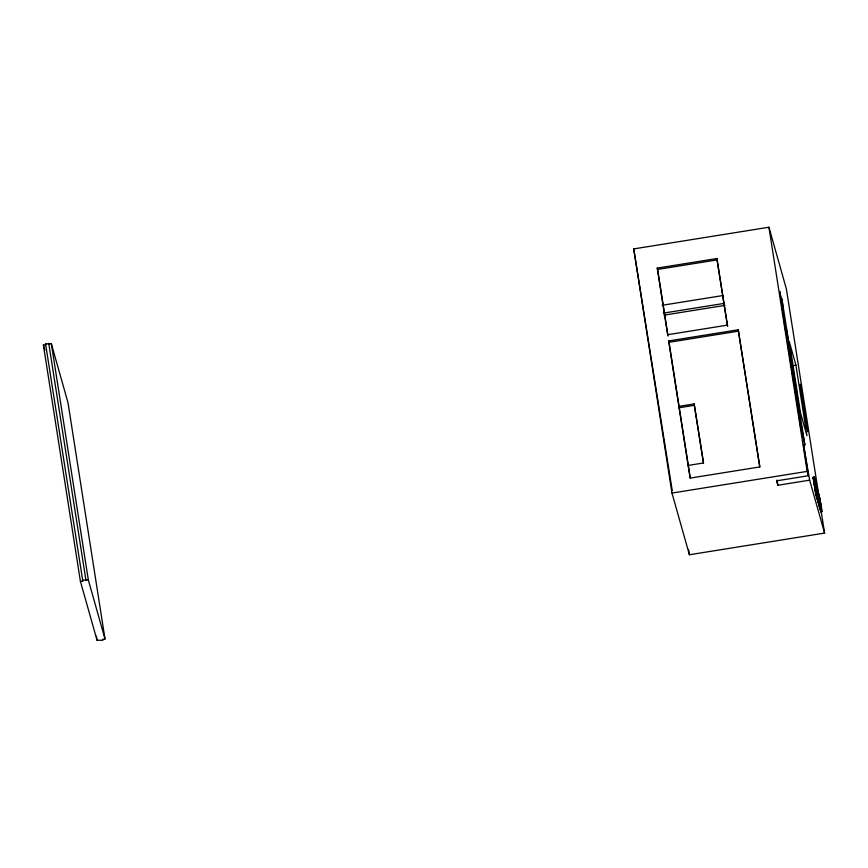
<?xml version="1.0" encoding="UTF-8"?>
<svg xmlns="http://www.w3.org/2000/svg" width="868" height="868" viewBox="0 0 868 868"><rect width="100%" height="100%" fill="white"/><g stroke="black" fill="none" stroke-linecap="round" stroke-linejoin="round"><path stroke-width="1.3" d="M815.519 486.254C818.188 485.581 818.665 504.091 816.875 495.248L818.198 495.01L817.732 491.592L818.969 498.33M816.05 492.774L816.983 498.08L818.806 497.689L819.913 505.165L817.287 488.836L818.687 496.518M816.701 489.302L816.159 485.245L816.647 487.718M820.184 501.01L819.663 498.46L817.656 498.753L818.166 502.648L817.341 498.449M815.942 488.923L816.94 488.76L819.164 502.485L817.949 495.888L816.951 496.051L817.157 497.31M816.755 491.104L817.873 490.973L819.75 502.518L818.763 502.68C818.047 505.827 821.519 511.024 820.358 505.154L818.925 505.328L819.001 498.948L818.003 499.1L818.166 500.163M819.728 508.171L819.186 504.601M814.238 482.89L815.226 482.706L815.508 484.398M819.75 502.518L824.6 533.082L689.398 554.75L671.973 493.067L633.738 248.91L768.94 227.232L786.365 288.914L820.358 505.154M45.559 343.847L51.353 343.771L67.997 402.676L105.006 638.989L102.619 639.38L102.869 640.259L97.053 640.269L80.409 581.365L43.4 345.041L45.787 344.661L45.559 343.847L82.796 580.985L80.409 581.365M716.881 258.523L727.308 325.153L667.666 334.712L657.228 268.093L716.881 258.523L727.699 326.509M657.228 268.093L657.619 269.449L717.261 259.879M662.143 305.286L723.109 295.511M663.369 313.131L724.335 303.355M663.944 315.16L724.91 305.384M738.234 329.786L759.717 466.951L690.125 478.105L668.642 340.94L738.234 329.786L759.891 466.973M668.642 340.94L669.033 342.296L738.614 331.131M793.265 365.591L795.913 365.168L806.958 435.714L800.448 412.669L789.403 342.122L795.913 365.168M678.711 406.398L694.15 403.924L703.579 463.035M678.624 407.83L694.53 405.28M687.955 465.465L703.405 462.991L694.15 403.924M82.796 580.985L82.568 580.171L88.362 580.084L105.006 638.989M671.973 493.067L807.175 471.389L808.401 475.751L776.589 480.85L777.837 485.255L809.649 480.156L824.6 533.082M813.088 477.389L814.184 477.584L817.114 494.836L816.018 494.63L813.088 477.389L815.616 493.219L816.604 493.057L814.705 480.883L813.707 481.046M813.197 477.747L814.184 477.584M815.41 489.78L814.108 481.881C816.343 481.339 812.795 470.619 815.03 481.859L817.287 495.378M813.913 481.263L814.043 482.022L815.03 481.859M815.464 482.087L814.466 482.25L815.551 482.424L817.981 497.928L814.954 480.319L818.481 499.697L817.428 492.514M814.998 484.984L815.996 484.821L815.855 483.433L818.719 499.74L817.949 495.888M815.16 485.516L816.191 485.331M815.182 485.83L816.18 485.668M816.289 485.787L815.139 486.026L815.334 487.317M816.983 488.283L815.117 488.63L816.972 488.825L817.602 491.961L816.571 486.243L815.247 486.34L815.497 488.131M816.452 486.59L815.453 486.753L815.649 487.87M815.345 487.1L816.343 486.937M815.866 487.74L816.864 487.577M815.887 489.259L817.276 489.031M816.061 489.324L817.048 489.161M816.018 489.53L817.32 489.422M815.974 489.747L816.972 489.595M816.159 489.856L817.157 489.693M816.094 490.051L817.081 489.899M816.126 490.648L817.168 490.431M815.953 491.06L817.255 490.919M816.267 491.516L817.255 491.353M816.387 491.755L818.025 491.516L817.873 490.973M816.745 491.863L817.764 491.668M816.831 492.069L817.83 491.906M816.766 492.145L817.949 492.058M817.157 492.254L816.17 492.406L816.365 493.632M816.831 492.623L817.906 492.297M816.604 493.057L815.616 493.219M818.003 492.84C813.62 491.44 818.839 505.632 816.007 493.642M816.918 493.274L817.916 493.111M817.135 493.675L818.123 493.523M817.645 493.849L818.795 494.217L820.727 505.664M817.048 494.131L818.036 493.968M816.907 494.304L817.895 494.152M816.018 494.63L817.005 494.467M817.797 494.38L818.795 494.217M818.057 494.999L817.059 495.161L817.233 496.181M816.549 494.749L816.712 495.736L817.71 495.574M820.651 503.418L819.099 495.313L818.253 495.975M817.081 497.038L816.972 496.246L817.971 496.095M816.951 496.051L818.177 496.203M818.188 497.939L817.797 496.355L816.864 496.583L817.482 499.859L817.352 498.536M817.613 496.594L818.611 496.431M818.481 496.821L819.468 496.659M816.712 495.736L816.994 497.245L817.981 497.082M818.578 497.255L819.566 497.093M816.886 497.722L818.079 497.559M817.591 497.668L818.589 497.505L818.198 495.01M818.719 498.037L819.717 497.874M817.417 499.057L818.611 498.829M817.461 499.458L818.795 499.187M819.479 504.709C822.528 521.95 822.05 505.295 819.631 499.588L817.721 499.903L818.687 499.425M817.461 498.72L817.689 499.838L818.936 499.599L818.589 497.505M817.84 500.011L818.839 499.849M817.667 500.326L819.164 500.001M819.034 500.652L818.047 500.814L817.797 499.35M817.797 501.075L818.795 500.912M818.003 501.118L819.001 500.966M817.916 501.682L818.915 501.52M818.014 502.149L819.012 501.986M820.347 501.932L818.448 502.171M818.177 502.485L819.164 502.333M818.448 502.507L819.468 502.301L819.381 501.53M818.665 502.995L819.652 502.843M818.264 502.127L818.47 503.234L819.457 503.082M818.806 503.386L820.542 503.147M818.915 503.592L819.902 503.44L820.271 505.209L820.076 503.755M818.795 504.004L819.793 503.841M818.47 503.234L818.632 504.113L819.62 503.961M818.958 504.319L819.956 504.167M818.632 504.113L818.763 504.764L819.88 504.579M820.151 504.796L819.273 505.371M818.925 505.328L820.249 504.948M819.273 506.131L820.271 505.979M819.511 506.315L820.51 506.152M819.414 506.901L820.412 506.738M819.62 507.096L820.618 506.934M819.696 507.671L820.694 507.509M821.215 507.53L820.227 507.693C820.922 512.022 822.115 506.554 820.792 504.742M819.728 508.04L820.727 507.878M820.347 508.518L821.345 508.366M819.674 505.035L820.271 508.887L821.453 509.31M820.423 509.039L821.41 508.887M821.443 509.18L820.217 509.852L821.215 509.69L819.099 495.313M820.52 510.926L821.529 510.796M821.812 511.111L820.813 511.274C822.549 514.051 821.323 506.684 820.965 505.447M820.878 511.805L821.877 511.653M819.435 502.344L818.936 499.599M817.189 498.091L816.994 497.245M818.329 492.568L821.215 509.69M816.376 490.138L816.549 490.745M815.377 490.301L815.551 490.908M820.271 508.887L820.455 509.473M633.738 248.91L672.212 490.431M43.4 345.041L44.843 350.162M816.983 492.937L817.819 498.33L817.428 495.563M816.951 495.259L817.255 496.8M818.079 500.608L817.775 498.774M817.797 496.355L816.842 490.507M814.065 480.839L814.694 484.539M815.117 487.013L815.529 489.476M814.998 486.601L815.421 489.075M813.75 479.592L813.327 477.226L813.793 480.546M815.106 481.718L817.168 494.641M816.886 489.107L817.146 490.713M819.533 501.541L819.804 503.223M819.663 498.46L821.269 508.724M819.262 504.178L820.217 509.852M814.086 477.226L816.517 492.72M815.171 486.46L815.605 489.552M816.18 492.916L816.983 498.08M814.173 481.805L814.585 484.463M814.987 486.698L815.584 490.529M814.043 482.022L816.115 494.988M809.649 480.156L803.497 444.394L808.401 475.751M768.94 227.232L807.175 471.389M777.023 480.037L777.837 485.255M657.619 269.449L668.045 336.068M669.033 342.296L690.299 478.127M688.574 549.466L689.398 554.75M51.353 343.771L88.362 580.084M96.424 636.266L97.053 640.269M48.738 343.337L85.975 580.475M816.951 490.908L815.996 484.821M820.249 507.368L820.672 510.221M813.989 481.067L814.108 481.881M816.831 495.259L816.972 496.246M817.613 498.991L817.699 499.588M816.321 489.585L816.408 490.236M789.696 348.795L791.073 360.122L787.526 341.493L793.319 379.696L795.24 388.799L793.797 377.547L797.323 396.513L789.696 348.795M781.916 298.928L783.272 310.321L779.833 291.518L785.518 329.883L787.298 338.889L785.985 327.627L789.457 346.495L781.916 298.928M797.377 397.642L798.744 409.099L795.175 390.123L800.773 427.414L802.878 437.7L801.435 426.307L804.907 445.197L797.377 397.642M800.361 384.405L803.063 404.814L807.934 431.721L800.361 384.405"/></g></svg>
